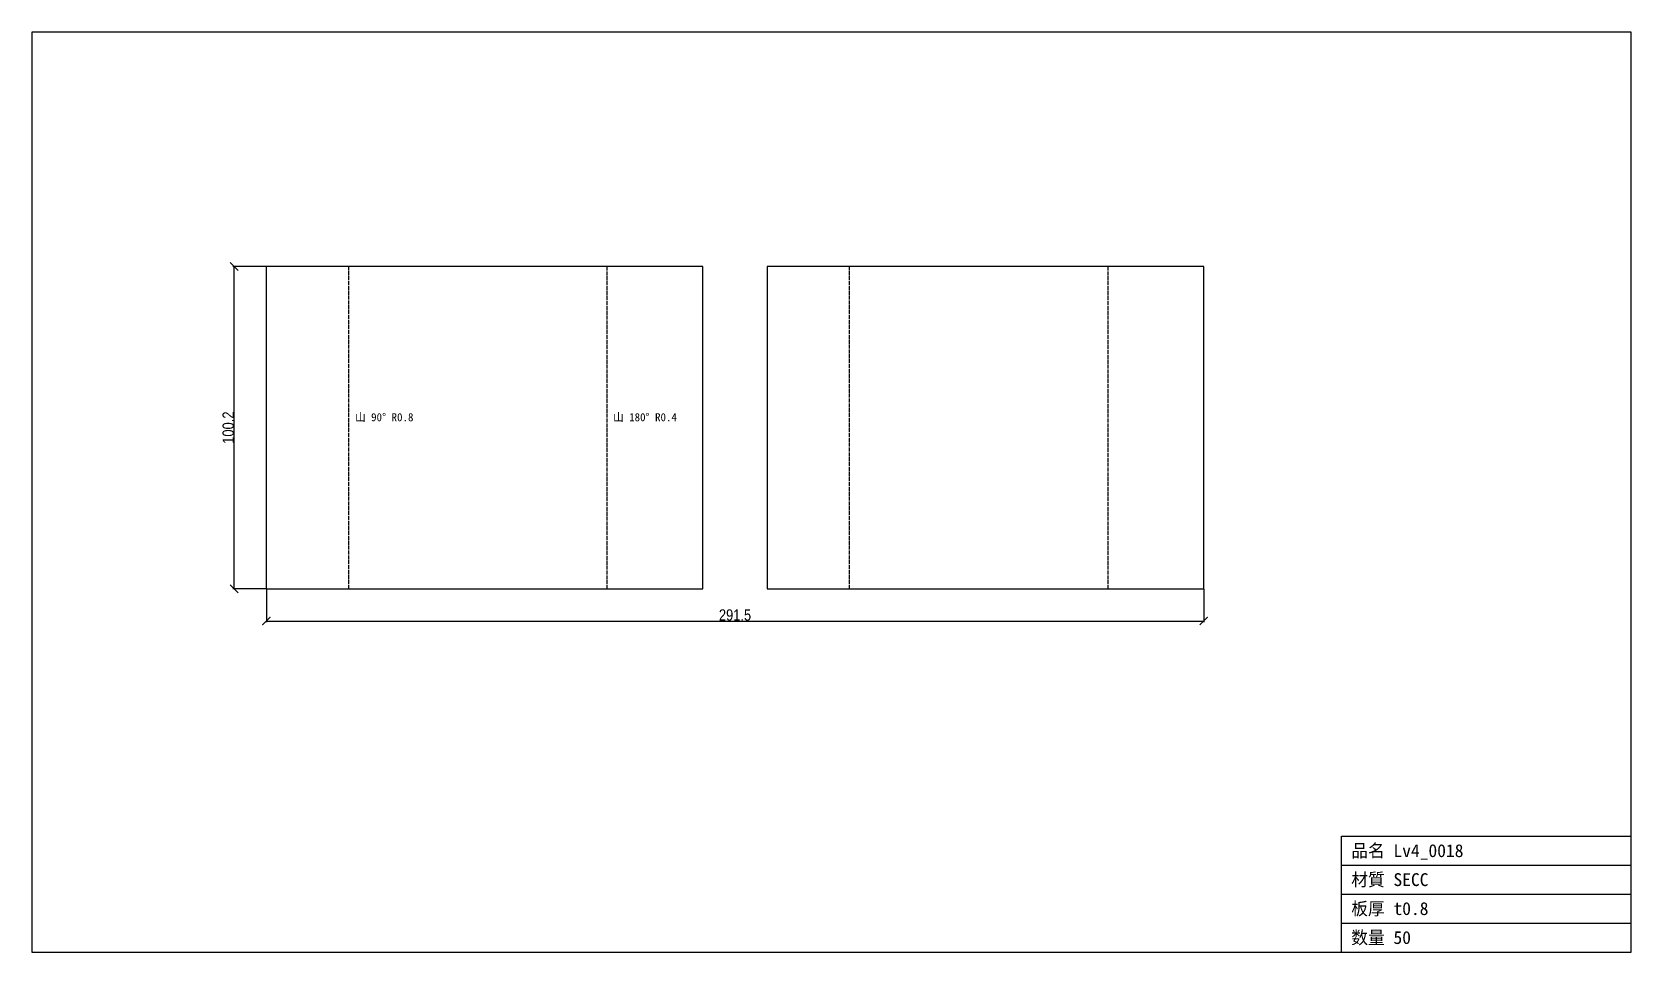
# Model space of a CAD drawing. Header units: millimetres. Extents: x -99 to 398, y -113 to 173.
import ezdxf

# ---------------------------------------------------------------- set-up
doc = ezdxf.new("R2010")
doc.units = ezdxf.units.MM
doc.linetypes.add('DASHED', pattern=[1.524, 1.27, -0.254])
for name, color, linetype in [('BEND', 7, 'Continuous'), ('CUT', 7, 'Continuous'), ('DIM', 7, 'Continuous'), ('FRAME', 7, 'Continuous'), ('TEXT', 7, 'Continuous')]:
    doc.layers.add(name, color=color, linetype=linetype)
doc.styles.add('OpenSansCondensed-Light', font='OpenSansCondensed-Light.ttf')
doc.dimstyles.new('EZDXF', dxfattribs={"dimtxt": 0.25, "dimasz": 0.175, "dimexe": 0.375, "dimexo": 0.125, "dimgap": 0.1, "dimtad": 1, "dimlfac": 100, "dimzin": 12, "dimdsep": 46, "dimtxsty": 'OpenSansCondensed-Light', "dimblk": 'ARCHTICK', "dimcen": 2.5, "dimazin": 3, "dimtfac": 0.5, "dimtmove": 2, "dimatfit": 3})

# ---------------------------------------------------------------- blocks, each defined once
blk = doc.blocks.new('_ARCHTICK')
at = {"color": 0, "linetype": 'BYBLOCK', "const_width": 0.15}
blk.add_lwpolyline([(-0.5, -0.5), (0.5, 0.5)], dxfattribs=at)

msp = doc.modelspace()

# ---------------------------------------------------------------- linework, layer by layer
at = {"layer": 'BEND', "color": 4, "linetype": 'DASHED'}
for p, q in [((-0.94, 0), (-0.94, 100.21)), ((79.31, 100.21), (79.31, 0)), ((154.83, 0), (154.83, 100.21)), ((235.09, 100.21), (235.09, 0))]:
    msp.add_line(p, q, dxfattribs=at)
at = {"layer": 'CUT'}
for p, q in [((-26.58, 100.21), (-26.58, 0)), ((109.19, 100.21), (-26.58, 100.21)), ((109.19, 0), (109.19, 100.21)), ((129.19, 100.21), (129.19, 0)), ((264.97, 100.21), (129.19, 100.21)), ((264.97, 0), (264.97, 100.21)), ((-26.58, 0), (109.19, 0)), ((129.19, 0), (264.97, 0))]:
    msp.add_line(p, q, dxfattribs=at)
at = {"layer": 'FRAME'}
for p, q in [((397.85, 173.09), (-99.46, 173.09)), ((-99.46, 173.09), (-99.46, -112.89)), ((397.85, -112.89), (397.85, 173.09)), ((307.85, -112.89), (307.85, -76.89)), ((307.85, -76.89), (397.85, -76.89)), ((307.85, -85.89), (397.85, -85.89)), ((307.85, -94.89), (397.85, -94.89)), ((307.85, -103.89), (397.85, -103.89)), ((-99.46, -112.89), (397.85, -112.89))]:
    msp.add_line(p, q, dxfattribs=at)

# ---------------------------------------------------------------- texts
at = {"layer": 'TEXT'}
for s, height, p in [('山 90° R0.8', 2.5, (1.06, 52.1)), ('山 180° R0.4', 2.5, (81.31, 52.1)), ('品名 Lv4_0018', 4, (310.85, -83.39)), ('材質 SECC', 4, (310.85, -92.39)), ('板厚 t0.8', 4, (310.85, -101.39)), ('数量 50', 4, (310.85, -110.39))]:
    msp.add_text(s, height=height, dxfattribs=at).set_placement(p)

# ---------------------------------------------------------------- dimensions: what is measured, and where the dimension line sits
at = {"layer": 'DIM'}
msp.add_linear_dim(base=(-36.58, 0), p1=(-26.58, 0), p2=(-26.58, 100.21), angle=90, dimstyle='EZDXF', override={"dimtxt": 3.5, "dimasz": 2.5, "dimdec": 1, "dimlfac": 1}, dxfattribs=at).render()
msp.add_linear_dim(base=(-26.5764, -10), p1=(-26.5764, 0), p2=(264.9663, 0), dimstyle='EZDXF', override={"dimtxt": 3.5, "dimasz": 2.5, "dimdec": 1, "dimlfac": 1}, dxfattribs=at).render()

doc.saveas('drawing.dxf')
